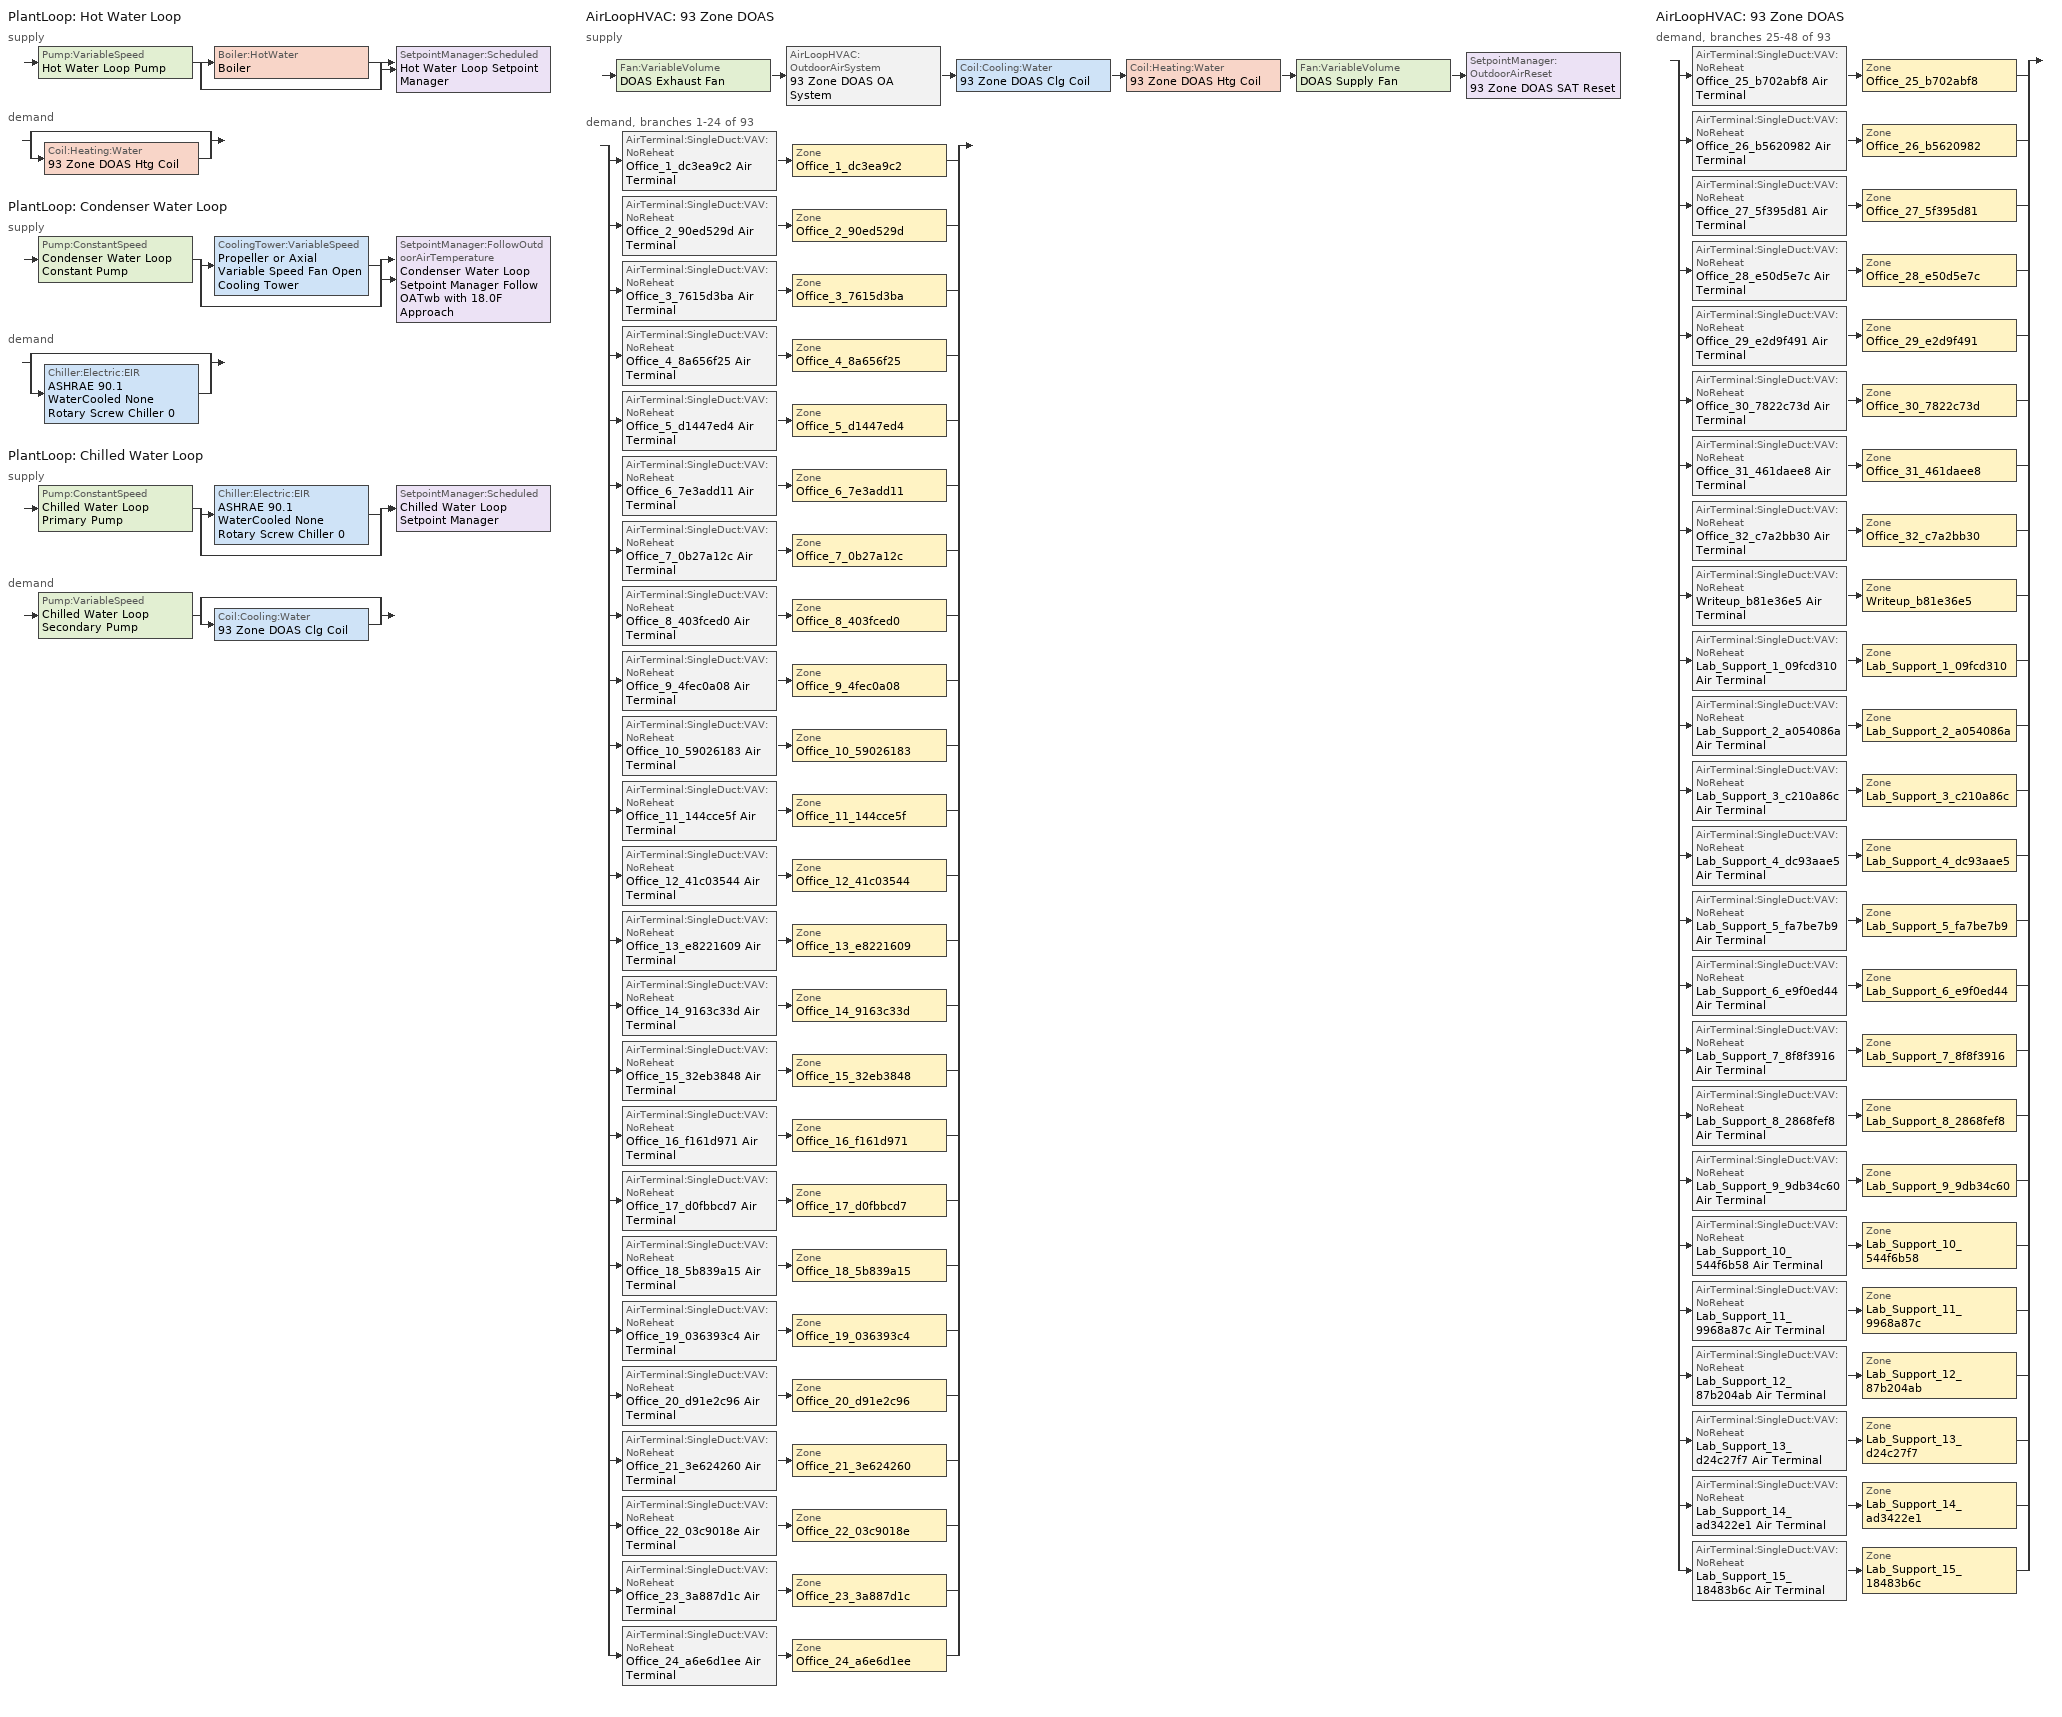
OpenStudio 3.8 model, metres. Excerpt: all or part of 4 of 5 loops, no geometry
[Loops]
PlantLoop 'Hot Water Loop'
 supply: Pump:VariableSpeed 'Hot Water Loop Pump' > split
  | Boiler:HotWater 'Boiler'
  | bypass
  join > SetpointManager:Scheduled 'Hot Water Loop Setpoint Manager'
 demand: split
  | bypass
  | Coil:Heating:Water '93 Zone DOAS Htg Coil'
PlantLoop 'Condenser Water Loop'
 supply: Pump:ConstantSpeed 'Condenser Water Loop Constant Pump' > split
  | CoolingTower:VariableSpeed 'Propeller or Axial Variable Speed Fan Open Cooling Tower'
  | bypass
  join > SetpointManager:FollowOutdoorAirTemperature 'Condenser Water Loop Setpoint Manager Follow OATwb with 18.0F Approach'
 demand: split
  | bypass
  | Chiller:Electric:EIR 'ASHRAE 90.1 WaterCooled None Rotary Screw Chiller 0'
PlantLoop 'Chilled Water Loop'
 supply: Pump:ConstantSpeed 'Chilled Water Loop Primary Pump' > split
  | Chiller:Electric:EIR 'ASHRAE 90.1 WaterCooled None Rotary Screw Chiller 0'
  | bypass
  join > SetpointManager:Scheduled 'Chilled Water Loop Setpoint Manager'
 demand: Pump:VariableSpeed 'Chilled Water Loop Secondary Pump' > split
  | bypass
  | Coil:Cooling:Water '93 Zone DOAS Clg Coil'
AirLoopHVAC '93 Zone DOAS'
 supply: Fan:VariableVolume 'DOAS Exhaust Fan' > AirLoopHVAC:OutdoorAirSystem '93 Zone DOAS OA System' > Coil:Cooling:Water '93 Zone DOAS Clg Coil' > Coil:Heating:Water '93 Zone DOAS Htg Coil' > Fan:VariableVolume 'DOAS Supply Fan' > SetpointManager:OutdoorAirReset '93 Zone DOAS SAT Reset'
 demand, branches 1-24 of 93: split
  | AirTerminal:SingleDuct:VAV:NoReheat 'Office_1_dc3ea9c2 Air Terminal' > Zone 'Office_1_dc3ea9c2'
  | AirTerminal:SingleDuct:VAV:NoReheat 'Office_2_90ed529d Air Terminal' > Zone 'Office_2_90ed529d'
  | AirTerminal:SingleDuct:VAV:NoReheat 'Office_3_7615d3ba Air Terminal' > Zone 'Office_3_7615d3ba'
  | AirTerminal:SingleDuct:VAV:NoReheat 'Office_4_8a656f25 Air Terminal' > Zone 'Office_4_8a656f25'
  | AirTerminal:SingleDuct:VAV:NoReheat 'Office_5_d1447ed4 Air Terminal' > Zone 'Office_5_d1447ed4'
  | AirTerminal:SingleDuct:VAV:NoReheat 'Office_6_7e3add11 Air Terminal' > Zone 'Office_6_7e3add11'
  | AirTerminal:SingleDuct:VAV:NoReheat 'Office_7_0b27a12c Air Terminal' > Zone 'Office_7_0b27a12c'
  | AirTerminal:SingleDuct:VAV:NoReheat 'Office_8_403fced0 Air Terminal' > Zone 'Office_8_403fced0'
  | AirTerminal:SingleDuct:VAV:NoReheat 'Office_9_4fec0a08 Air Terminal' > Zone 'Office_9_4fec0a08'
  | AirTerminal:SingleDuct:VAV:NoReheat 'Office_10_59026183 Air Terminal' > Zone 'Office_10_59026183'
  | AirTerminal:SingleDuct:VAV:NoReheat 'Office_11_144cce5f Air Terminal' > Zone 'Office_11_144cce5f'
  | AirTerminal:SingleDuct:VAV:NoReheat 'Office_12_41c03544 Air Terminal' > Zone 'Office_12_41c03544'
  | AirTerminal:SingleDuct:VAV:NoReheat 'Office_13_e8221609 Air Terminal' > Zone 'Office_13_e8221609'
  | AirTerminal:SingleDuct:VAV:NoReheat 'Office_14_9163c33d Air Terminal' > Zone 'Office_14_9163c33d'
  | AirTerminal:SingleDuct:VAV:NoReheat 'Office_15_32eb3848 Air Terminal' > Zone 'Office_15_32eb3848'
  | AirTerminal:SingleDuct:VAV:NoReheat 'Office_16_f161d971 Air Terminal' > Zone 'Office_16_f161d971'
  | AirTerminal:SingleDuct:VAV:NoReheat 'Office_17_d0fbbcd7 Air Terminal' > Zone 'Office_17_d0fbbcd7'
  | AirTerminal:SingleDuct:VAV:NoReheat 'Office_18_5b839a15 Air Terminal' > Zone 'Office_18_5b839a15'
  | AirTerminal:SingleDuct:VAV:NoReheat 'Office_19_036393c4 Air Terminal' > Zone 'Office_19_036393c4'
  | AirTerminal:SingleDuct:VAV:NoReheat 'Office_20_d91e2c96 Air Terminal' > Zone 'Office_20_d91e2c96'
  | AirTerminal:SingleDuct:VAV:NoReheat 'Office_21_3e624260 Air Terminal' > Zone 'Office_21_3e624260'
  | AirTerminal:SingleDuct:VAV:NoReheat 'Office_22_03c9018e Air Terminal' > Zone 'Office_22_03c9018e'
  | AirTerminal:SingleDuct:VAV:NoReheat 'Office_23_3a887d1c Air Terminal' > Zone 'Office_23_3a887d1c'
  | AirTerminal:SingleDuct:VAV:NoReheat 'Office_24_a6e6d1ee Air Terminal' > Zone 'Office_24_a6e6d1ee'
AirLoopHVAC '93 Zone DOAS'
 demand, branches 25-48 of 93: split
  | AirTerminal:SingleDuct:VAV:NoReheat 'Office_25_b702abf8 Air Terminal' > Zone 'Office_25_b702abf8'
  | AirTerminal:SingleDuct:VAV:NoReheat 'Office_26_b5620982 Air Terminal' > Zone 'Office_26_b5620982'
  | AirTerminal:SingleDuct:VAV:NoReheat 'Office_27_5f395d81 Air Terminal' > Zone 'Office_27_5f395d81'
  | AirTerminal:SingleDuct:VAV:NoReheat 'Office_28_e50d5e7c Air Terminal' > Zone 'Office_28_e50d5e7c'
  | AirTerminal:SingleDuct:VAV:NoReheat 'Office_29_e2d9f491 Air Terminal' > Zone 'Office_29_e2d9f491'
  | AirTerminal:SingleDuct:VAV:NoReheat 'Office_30_7822c73d Air Terminal' > Zone 'Office_30_7822c73d'
  | AirTerminal:SingleDuct:VAV:NoReheat 'Office_31_461daee8 Air Terminal' > Zone 'Office_31_461daee8'
  | AirTerminal:SingleDuct:VAV:NoReheat 'Office_32_c7a2bb30 Air Terminal' > Zone 'Office_32_c7a2bb30'
  | AirTerminal:SingleDuct:VAV:NoReheat 'Writeup_b81e36e5 Air Terminal' > Zone 'Writeup_b81e36e5'
  | AirTerminal:SingleDuct:VAV:NoReheat 'Lab_Support_1_09fcd310 Air Terminal' > Zone 'Lab_Support_1_09fcd310'
  | AirTerminal:SingleDuct:VAV:NoReheat 'Lab_Support_2_a054086a Air Terminal' > Zone 'Lab_Support_2_a054086a'
  | AirTerminal:SingleDuct:VAV:NoReheat 'Lab_Support_3_c210a86c Air Terminal' > Zone 'Lab_Support_3_c210a86c'
  | AirTerminal:SingleDuct:VAV:NoReheat 'Lab_Support_4_dc93aae5 Air Terminal' > Zone 'Lab_Support_4_dc93aae5'
  | AirTerminal:SingleDuct:VAV:NoReheat 'Lab_Support_5_fa7be7b9 Air Terminal' > Zone 'Lab_Support_5_fa7be7b9'
  | AirTerminal:SingleDuct:VAV:NoReheat 'Lab_Support_6_e9f0ed44 Air Terminal' > Zone 'Lab_Support_6_e9f0ed44'
  | AirTerminal:SingleDuct:VAV:NoReheat 'Lab_Support_7_8f8f3916 Air Terminal' > Zone 'Lab_Support_7_8f8f3916'
  | AirTerminal:SingleDuct:VAV:NoReheat 'Lab_Support_8_2868fef8 Air Terminal' > Zone 'Lab_Support_8_2868fef8'
  | AirTerminal:SingleDuct:VAV:NoReheat 'Lab_Support_9_9db34c60 Air Terminal' > Zone 'Lab_Support_9_9db34c60'
  | AirTerminal:SingleDuct:VAV:NoReheat 'Lab_Support_10_544f6b58 Air Terminal' > Zone 'Lab_Support_10_544f6b58'
  | AirTerminal:SingleDuct:VAV:NoReheat 'Lab_Support_11_9968a87c Air Terminal' > Zone 'Lab_Support_11_9968a87c'
  | AirTerminal:SingleDuct:VAV:NoReheat 'Lab_Support_12_87b204ab Air Terminal' > Zone 'Lab_Support_12_87b204ab'
  | AirTerminal:SingleDuct:VAV:NoReheat 'Lab_Support_13_d24c27f7 Air Terminal' > Zone 'Lab_Support_13_d24c27f7'
  | AirTerminal:SingleDuct:VAV:NoReheat 'Lab_Support_14_ad3422e1 Air Terminal' > Zone 'Lab_Support_14_ad3422e1'
  | AirTerminal:SingleDuct:VAV:NoReheat 'Lab_Support_15_18483b6c Air Terminal' > Zone 'Lab_Support_15_18483b6c'
[Sizing:Zone] Zone Cooling Design Supply Air Temperature Input Method=SupplyAirTemperature; Zone Cooling Design Supply Air Temperature {C}=14; Zone Cooling Design Supply Air Temperature Difference {deltaC}=11.11; Zone Heating Design Supply Air Temperature Input Method=SupplyAirTemperature; Zone Heating Design Supply Air Temperature {C}=40; Zone Heating Design Supply Air Temperature Difference {deltaC}=11.11; Zone Cooling Design Supply Air Humidity Ratio {kg-H2O/kg-air}=0.0085; Zone Heating Design Supply Air Humidity Ratio {kg-H2O/kg-air}=0.008; Cooling Design Air Flow Method=DesignDay; Heating Design Air Flow Method=DesignDay; Account for Dedicated Outdoor Air System=Yes; Dedicated Outdoor Air System Control Strategy=NeutralSupplyAir; Dedicated Outdoor Air Low Setpoint Temperature for Design {C}=15.5556; Dedicated Outdoor Air High Setpoint Temperature for Design {C}=21.1111; Zone Load Sizing Method=Sensible Load Only No Latent Load; Zone Latent Cooling Design Supply Air Humidity Ratio Input Method=HumidityRatioDifference; Zone Cooling Design Supply Air Humidity Ratio Difference {kgWater/kgDryAir}=0.005; Zone Latent Heating Design Supply Air Humidity Ratio Input Method=HumidityRatioDifference; Zone Humidification Design Supply Air Humidity Ratio Difference {kgWater/kgDryAir}=0.005
Office_1_dc3ea9c2; Office_2_90ed529d; Office_3_7615d3ba; Office_4_8a656f25; Office_5_d1447ed4; Office_6_7e3add11; Office_7_0b27a12c; Office_8_403fced0; Office_9_4fec0a08; Office_10_59026183; Office_11_144cce5f; Office_12_41c03544; Office_13_e8221609; Office_14_9163c33d; Office_15_32eb3848; Office_16_f161d971; Office_17_d0fbbcd7; Office_18_5b839a15; Office_19_036393c4; Office_20_d91e2c96; Office_21_3e624260; Office_22_03c9018e; Office_23_3a887d1c; Office_24_a6e6d1ee; Office_25_b702abf8; Office_26_b5620982; Office_27_5f395d81; Office_28_e50d5e7c; Office_29_e2d9f491; Office_30_7822c73d; Office_31_461daee8; Office_32_c7a2bb30; Writeup_b81e36e5; Lab_Support_1_09fcd310; Lab_Support_2_a054086a; Lab_Support_3_c210a86c; Lab_Support_4_dc93aae5; Lab_Support_5_fa7be7b9; Lab_Support_6_e9f0ed44; Lab_Support_7_8f8f3916; Lab_Support_8_2868fef8; Lab_Support_9_9db34c60; Lab_Support_10_544f6b58; Lab_Support_11_9968a87c; Lab_Support_12_87b204ab; Lab_Support_13_d24c27f7; Lab_Support_14_ad3422e1; Lab_Support_15_18483b6c
[Zone equipment]
Office_1_dc3ea9c2: Office_1_dc3ea9c2 Air Terminal
Office_2_90ed529d: Office_2_90ed529d Air Terminal
Office_3_7615d3ba: Office_3_7615d3ba Air Terminal
Office_4_8a656f25: Office_4_8a656f25 Air Terminal
Office_5_d1447ed4: Office_5_d1447ed4 Air Terminal
Office_6_7e3add11: Office_6_7e3add11 Air Terminal
Office_7_0b27a12c: Office_7_0b27a12c Air Terminal
Office_8_403fced0: Office_8_403fced0 Air Terminal
Office_9_4fec0a08: Office_9_4fec0a08 Air Terminal
Office_10_59026183: Office_10_59026183 Air Terminal
Office_11_144cce5f: Office_11_144cce5f Air Terminal
Office_12_41c03544: Office_12_41c03544 Air Terminal
Office_13_e8221609: Office_13_e8221609 Air Terminal
Office_14_9163c33d: Office_14_9163c33d Air Terminal
Office_15_32eb3848: Office_15_32eb3848 Air Terminal
Office_16_f161d971: Office_16_f161d971 Air Terminal
Office_17_d0fbbcd7: Office_17_d0fbbcd7 Air Terminal
Office_18_5b839a15: Office_18_5b839a15 Air Terminal
Office_19_036393c4: Office_19_036393c4 Air Terminal
Office_20_d91e2c96: Office_20_d91e2c96 Air Terminal
Office_21_3e624260: Office_21_3e624260 Air Terminal
Office_22_03c9018e: Office_22_03c9018e Air Terminal
Office_23_3a887d1c: Office_23_3a887d1c Air Terminal
Office_24_a6e6d1ee: Office_24_a6e6d1ee Air Terminal
Office_25_b702abf8: Office_25_b702abf8 Air Terminal
Office_26_b5620982: Office_26_b5620982 Air Terminal
Office_27_5f395d81: Office_27_5f395d81 Air Terminal
Office_28_e50d5e7c: Office_28_e50d5e7c Air Terminal
Office_29_e2d9f491: Office_29_e2d9f491 Air Terminal
Office_30_7822c73d: Office_30_7822c73d Air Terminal
Office_31_461daee8: Office_31_461daee8 Air Terminal
Office_32_c7a2bb30: Office_32_c7a2bb30 Air Terminal
Writeup_b81e36e5: Writeup_b81e36e5 Air Terminal
Lab_Support_1_09fcd310: Lab_Support_1_09fcd310 Air Terminal
Lab_Support_2_a054086a: Lab_Support_2_a054086a Air Terminal
Lab_Support_3_c210a86c: Lab_Support_3_c210a86c Air Terminal
Lab_Support_4_dc93aae5: Lab_Support_4_dc93aae5 Air Terminal
Lab_Support_5_fa7be7b9: Lab_Support_5_fa7be7b9 Air Terminal
Lab_Support_6_e9f0ed44: Lab_Support_6_e9f0ed44 Air Terminal
Lab_Support_7_8f8f3916: Lab_Support_7_8f8f3916 Air Terminal
Lab_Support_8_2868fef8: Lab_Support_8_2868fef8 Air Terminal
Lab_Support_9_9db34c60: Lab_Support_9_9db34c60 Air Terminal
Lab_Support_10_544f6b58: Lab_Support_10_544f6b58 Air Terminal
Lab_Support_11_9968a87c: Lab_Support_11_9968a87c Air Terminal
Lab_Support_12_87b204ab: Lab_Support_12_87b204ab Air Terminal
Lab_Support_13_d24c27f7: Lab_Support_13_d24c27f7 Air Terminal
Lab_Support_14_ad3422e1: Lab_Support_14_ad3422e1 Air Terminal
Lab_Support_15_18483b6c: Lab_Support_15_18483b6c Air Terminal
[PlantLoop] Glycol Concentration=0; Plant Loop Volume {m3}=Autocalculate; Load Distribution Scheme=Optimal
Name | Fluid Type | Minimum Loop Temperature {C} | Maximum Loop Temperature {C} | Common Pipe Simulation
Hot Water Loop | Water | 10
Condenser Water Loop |  | 5 | 80
Chilled Water Loop |  | 1 | 40 | CommonPipe
[Sizing:Plant]
Name | Loop Type | Design Loop Exit Temperature {C} | Loop Design Temperature Difference {deltaC} | Sizing Option | Zone Timesteps in Averaging Window | Coincident Sizing Factor Mode
Hot Water Loop | Heating | 82.2222 | 11.1111 | NonCoincident | 1 | None
Condenser Water Loop | Condenser | 29.4444 | 5.55556 | Coincident | 6 | GlobalCoolingSizingFactor
Chilled Water Loop | Cooling | 6.66667 | 5.61111 | NonCoincident | 1 | None
[SetpointManager:Scheduled] Control Variable=Temperature
Name | Schedule
Hot Water Loop Setpoint Manager | Hot Water Loop Temp - 180F
Chilled Water Loop Setpoint Manager | Chilled Water Loop Temp - 44F
[Pump:VariableSpeed] Motor Efficiency=0.9; Pump Control Type=Intermittent; Skin Loss Radiative Fraction=0.5; Design Power Sizing Method=PowerPerFlowPerPressure; Design Electric Power per Unit Flow Rate {W/(m3/s)}=348701.1; Design Shaft Power per Unit Flow Rate per Unit Head {W-s/m3-Pa}=1.28205; Design Minimum Flow Rate Fraction=0
Name | Rated Pump Head {Pa} | Fraction of Motor Inefficiencies to Fluid Stream | Coefficient 1 of the Part Load Performance Curve | Coefficient 2 of the Part Load Performance Curve | Coefficient 3 of the Part Load Performance Curve | Coefficient 4 of the Part Load Performance Curve
Hot Water Loop Pump | 179165
Chilled Water Loop Secondary Pump | 134373 | 0 | 0 | 0.0205 | 0.4101 | 0.5753
[Boiler:HotWater]
Boiler: Fuel Type=NaturalGas; Nominal Thermal Efficiency=0.78; Efficiency Curve Temperature Evaluation Variable=LeavingBoiler; Minimum Part Load Ratio=0; Maximum Part Load Ratio=1.2; Optimum Part Load Ratio=1; Water Outlet Upper Temperature Limit {C}=95; Boiler Flow Mode=LeavingSetpointModulated; On Cycle Parasitic Electric Load {W}=0; Off Cycle Parasitic Fuel Load {W}=0; Sizing Factor=1
[SetpointManager:FollowOutdoorAirTemperature]
Condenser Water Loop Setpoint Manager Follow OATwb with 18.0F Approach: Control Variable=Temperature; Reference Temperature Type=OutdoorAirWetBulb; Offset Temperature Difference {deltaC}=2.77778; Maximum Setpoint Temperature {C}=29.4444; Minimum Setpoint Temperature {C}=21.1111
[Pump:ConstantSpeed] Rated Flow Rate {m3/s}=autosize; Rated Power Consumption {W}=autosize; Motor Efficiency=0.9; Fraction of Motor Inefficiencies to Fluid Stream=0; Pump Control Type=Intermittent; Design Power Sizing Method=PowerPerFlowPerPressure; Design Electric Power per Unit Flow Rate {W/(m3/s)}=348701.1; Design Shaft Power per Unit Flow Rate per Unit Head {W-s/m3-Pa}=1.28205
Name | Rated Pump Head {Pa}
Condenser Water Loop Constant Pump | 148408
Chilled Water Loop Primary Pump | 44791.2
[CoolingTower:VariableSpeed]
Propeller or Axial Variable Speed Fan Open Cooling Tower: Model Type=CoolToolsCrossFlow; Design Inlet Air Wet-Bulb Temperature {C}=26.6667; Design Approach Temperature {deltaC}=2.77778; Design Range Temperature {deltaC}=5.55556; Design Water Flow Rate {m3/s}=autosize; Design Air Flow Rate {m3/s}=autosize; Design Fan Power {W}=autosize; Fan Power Ratio Function of Air Flow Rate Ratio Curve=VSD-TWR-FAN-FPLR; Minimum Air Flow Rate Ratio=0.2; Fraction of Tower Capacity in Free Convection Regime=0.125; Basin Heater Capacity {W/K}=0; Basin Heater Setpoint Temperature {C}=2; Evaporation Loss Mode=SaturatedExit; Evaporation Loss Factor {percent/K}=0.2; Drift Loss Percent {percent}=0.008; Blowdown Calculation Mode=ConcentrationRatio; Blowdown Concentration Ratio=3; Number of Cells=1; Sizing Factor=1
[Chiller:Electric:EIR]
ASHRAE 90.1 WaterCooled None Rotary Screw Chiller 0: Reference Capacity {W}=Autosize; Reference COP {W/W}=5.32879; Reference Leaving Chilled Water Temperature {C}=6.66667; Reference Entering Condenser Fluid Temperature {C}=35; Reference Chilled Water Flow Rate {m3/s}=Autosize; Cooling Capacity Function of Temperature Curve=Curve Biquadratic 1; Electric Input to Cooling Output Ratio Function of Temperature Curve=Curve Biquadratic 2; Electric Input to Cooling Output Ratio Function of Part Load Ratio Curve=Curve Quadratic 1; Minimum Part Load Ratio=0.15; Maximum Part Load Ratio=1; Optimum Part Load Ratio=1; Minimum Unloading Ratio=0.25; Condenser Type=WaterCooled; Leaving Chilled Water Lower Temperature Limit {C}=2.22222; Chiller Flow Mode=ConstantFlow; Design Heat Recovery Water Flow Rate {m3/s}=Autosize; Sizing Factor=1; Basin Heater Capacity {W/K}=0; Basin Heater Setpoint Temperature {C}=10; Condenser Heat Recovery Relative Capacity Fraction=1
[AirLoopHVAC]
93 Zone DOAS: Availability Schedule=Always On Discrete; Design Supply Air Flow Rate {m3/s}=autosize; Design Return Air Flow Fraction of Supply Air Flow=1
[Sizing:System]
93 Zone DOAS: Type of Load to Size On=VentilationRequirement; Central Heating Maximum System Air Flow Ratio=1; Preheat Design Temperature {C}=7; Preheat Design Humidity Ratio {kg-H2O/kg-Air}=0.008; Precool Design Temperature {C}=12.8; Precool Design Humidity Ratio {kg-H2O/kg-Air}=0.008; Central Cooling Design Supply Air Temperature {C}=15.5556; Central Heating Design Supply Air Temperature {C}=21.1111; Sizing Option=Coincident; 100% Outdoor Air in Cooling=Yes; 100% Outdoor Air in Heating=Yes; Central Cooling Design Supply Air Humidity Ratio {kg-H2O/kg-Air}=0.0085; Zone Maximum Outdoor Air Fraction=1; Cooling Supply Air Flow Rate Per Floor Area {m3/s-m2}=0.00996765; Cooling Fraction of Autosized Cooling Supply Air Flow Rate=1; Cooling Supply Air Flow Rate Per Unit Cooling Capacity {m3/s-W}=3.94755e-05; Heating Supply Air Flow Rate Per Floor Area {m3/s-m2}=0.00996765; Heating Fraction of Autosized Heating Supply Air Flow Rate=1; Heating Fraction of Autosized Cooling Supply Air Flow Rate=1; Heating Supply Air Flow Rate Per Unit Heating Capacity {m3/s-W}=3.15882e-05; Cooling Design Capacity Method=CoolingDesignCapacity; Cooling Design Capacity {W}=autosize; Cooling Design Capacity Per Floor Area {W/m2}=234.7; Fraction of Autosized Cooling Design Capacity=1; Heating Design Capacity Method=HeatingDesignCapacity; Heating Design Capacity {W}=autosize; Heating Design Capacity Per Floor Area {W/m2}=157; Fraction of Autosized Heating Design Capacity=1; Central Cooling Capacity Control Method=OnOff; Occupant Diversity=autosize
[Fan:VariableVolume] Availability Schedule=Always On Discrete; Fan Total Efficiency=0.58175; Maximum Flow Rate {m3/s}=Autosize; Fan Power Minimum Flow Rate Input Method=FixedFlowRate; Fan Power Minimum Flow Fraction=0; Fan Power Minimum Air Flow Rate {m3/s}=0; Motor Efficiency=0.895; Motor In Airstream Fraction=1; Fan Power Coefficient 1=0.0407599; Fan Power Coefficient 2=0.088045; Fan Power Coefficient 3=-0.0729261; Fan Power Coefficient 4=0.94374; Fan Power Coefficient 5=0
Name | Pressure Rise {Pa}
DOAS Supply Fan | 622.099
DOAS Exhaust Fan | 373.26
[Coil:Heating:Water]
93 Zone DOAS Htg Coil: Availability Schedule=Always On Discrete; Rated Inlet Water Temperature {C}=82.2222; Rated Inlet Air Temperature {C}=16.6; Rated Outlet Water Temperature {C}=71.1111; Rated Outlet Air Temperature {C}=32.2
[Controller:WaterCoil] Minimum Actuated Flow {m3/s}=0
Name | Water Coil | Action | Controller Convergence Tolerance {deltaC}
93 Zone DOAS Htg Coil Controller | 93 Zone DOAS Htg Coil | Normal | 0.0001
93 Zone DOAS Clg Coil Controller | 93 Zone DOAS Clg Coil | Reverse
[Coil:Cooling:Water]
93 Zone DOAS Clg Coil: Availability Schedule=Always On Discrete; Design Inlet Water Temperature {C}=Autosize; Heat Exchanger Configuration=CrossFlow
[Controller:OutdoorAir]
93 Zone DOAS Outdoor Air Controller: Minimum Outdoor Air Flow Rate {m3/s}=autosize; Maximum Outdoor Air Flow Rate {m3/s}=Autosize; Economizer Control Type=NoEconomizer; Economizer Control Action Type=ModulateFlow; Lockout Type=NoLockout; Minimum Limit Type=FixedMinimum; Minimum Outdoor Air Schedule=Always On Discrete; Minimum Fraction of Outdoor Air Schedule=Always On Discrete; Controller Mechanical Ventilation=93 Zone DOAS Mechanical Ventilation Controller; High Humidity Control=No; Heat Recovery Bypass Control Type=BypassWhenWithinEconomizerLimits; Economizer Operation Staging=InterlockedWithMechanicalCooling
[Controller:MechanicalVentilation]
93 Zone DOAS Mechanical Ventilation Controller: Availability Schedule=Always On Discrete; Demand Controlled Ventilation=Yes; System Outdoor Air Method=ZoneSum
[AirLoopHVAC:OutdoorAirSystem]
93 Zone DOAS OA System: Controller=93 Zone DOAS Outdoor Air Controller
[SetpointManager:OutdoorAirReset]
93 Zone DOAS SAT Reset: Control Variable=Temperature; Setpoint at Outdoor Low Temperature {C}=21.1111; Outdoor Low Temperature {C}=12.7778; Setpoint at Outdoor High Temperature {C}=15.5556; Outdoor High Temperature {C}=21.1111
[AirTerminal:SingleDuct:VAV:NoReheat] Availability Schedule=Always On Discrete; Maximum Air Flow Rate {m3/s}=autosize; Zone Minimum Air Flow Input Method=Constant; Constant Minimum Air Flow Fraction=0.1; Control For Outdoor Air=Yes
Office_1_dc3ea9c2 Air Terminal; Office_2_90ed529d Air Terminal; Office_3_7615d3ba Air Terminal; Office_4_8a656f25 Air Terminal; Office_5_d1447ed4 Air Terminal; Office_6_7e3add11 Air Terminal; Office_7_0b27a12c Air Terminal; Office_8_403fced0 Air Terminal; Office_9_4fec0a08 Air Terminal; Office_10_59026183 Air Terminal; Office_11_144cce5f Air Terminal; Office_12_41c03544 Air Terminal; Office_13_e8221609 Air Terminal; Office_14_9163c33d Air Terminal; Office_15_32eb3848 Air Terminal; Office_16_f161d971 Air Terminal; Office_17_d0fbbcd7 Air Terminal; Office_18_5b839a15 Air Terminal; Office_19_036393c4 Air Terminal; Office_20_d91e2c96 Air Terminal; Office_21_3e624260 Air Terminal; Office_22_03c9018e Air Terminal; Office_23_3a887d1c Air Terminal; Office_24_a6e6d1ee Air Terminal; Office_25_b702abf8 Air Terminal; Office_26_b5620982 Air Terminal; Office_27_5f395d81 Air Terminal; Office_28_e50d5e7c Air Terminal; Office_29_e2d9f491 Air Terminal; Office_30_7822c73d Air Terminal; Office_31_461daee8 Air Terminal; Office_32_c7a2bb30 Air Terminal; Writeup_b81e36e5 Air Terminal; Lab_Support_1_09fcd310 Air Terminal; Lab_Support_2_a054086a Air Terminal; Lab_Support_3_c210a86c Air Terminal; Lab_Support_4_dc93aae5 Air Terminal; Lab_Support_5_fa7be7b9 Air Terminal; Lab_Support_6_e9f0ed44 Air Terminal; Lab_Support_7_8f8f3916 Air Terminal; Lab_Support_8_2868fef8 Air Terminal; Lab_Support_9_9db34c60 Air Terminal; Lab_Support_10_544f6b58 Air Terminal; Lab_Support_11_9968a87c Air Terminal; Lab_Support_12_87b204ab Air Terminal; Lab_Support_13_d24c27f7 Air Terminal; Lab_Support_14_ad3422e1 Air Terminal; Lab_Support_15_18483b6c Air Terminal
[Schedule:Ruleset]
Name | Default Day Schedule
Hot Water Loop Temp - 180F | Hot Water Loop Temp - 180F Default
Chilled Water Loop Temp - 44F | Chilled Water Loop Temp - 44F Default
[Schedule:Day]
Hot Water Loop Temp - 180F Default: 24, 0, 82.2222
Chilled Water Loop Temp - 44F Default: 24, 0, 6.66667
[Curve:Cubic]
VSD-TWR-FAN-FPLR: Coefficient1 Constant=0.331629; Coefficient2 x=-0.885676; Coefficient3 x**2=0.605565; Coefficient4 x**3=0.948482; Minimum Value of x=0; Maximum Value of x=1
[Curve:Biquadratic] Minimum Value of x=5; Maximum Value of x=10; Minimum Value of y=24; Maximum Value of y=35
Name | Coefficient1 Constant | Coefficient2 x | Coefficient3 x**2 | Coefficient4 y | Coefficient5 y**2 | Coefficient6 x*y
Curve Biquadratic 1 | 1.02152 | 0.0370359 | 0.000233248 | -0.00389405 | -6.52536e-05 | -0.000268045
Curve Biquadratic 2 | 0.701769 | -0.00452016 | 0.00053311 | -0.00549821 | 0.000544579 | -0.000729032
[Curve:Quadratic]
Curve Quadratic 1: Coefficient1 Constant=0.0636912; Coefficient2 x=0.584888; Coefficient3 x**2=0.352803; Minimum Value of x=0; Maximum Value of x=1
[Schedule:Constant]
Always On Discrete: Value=1
